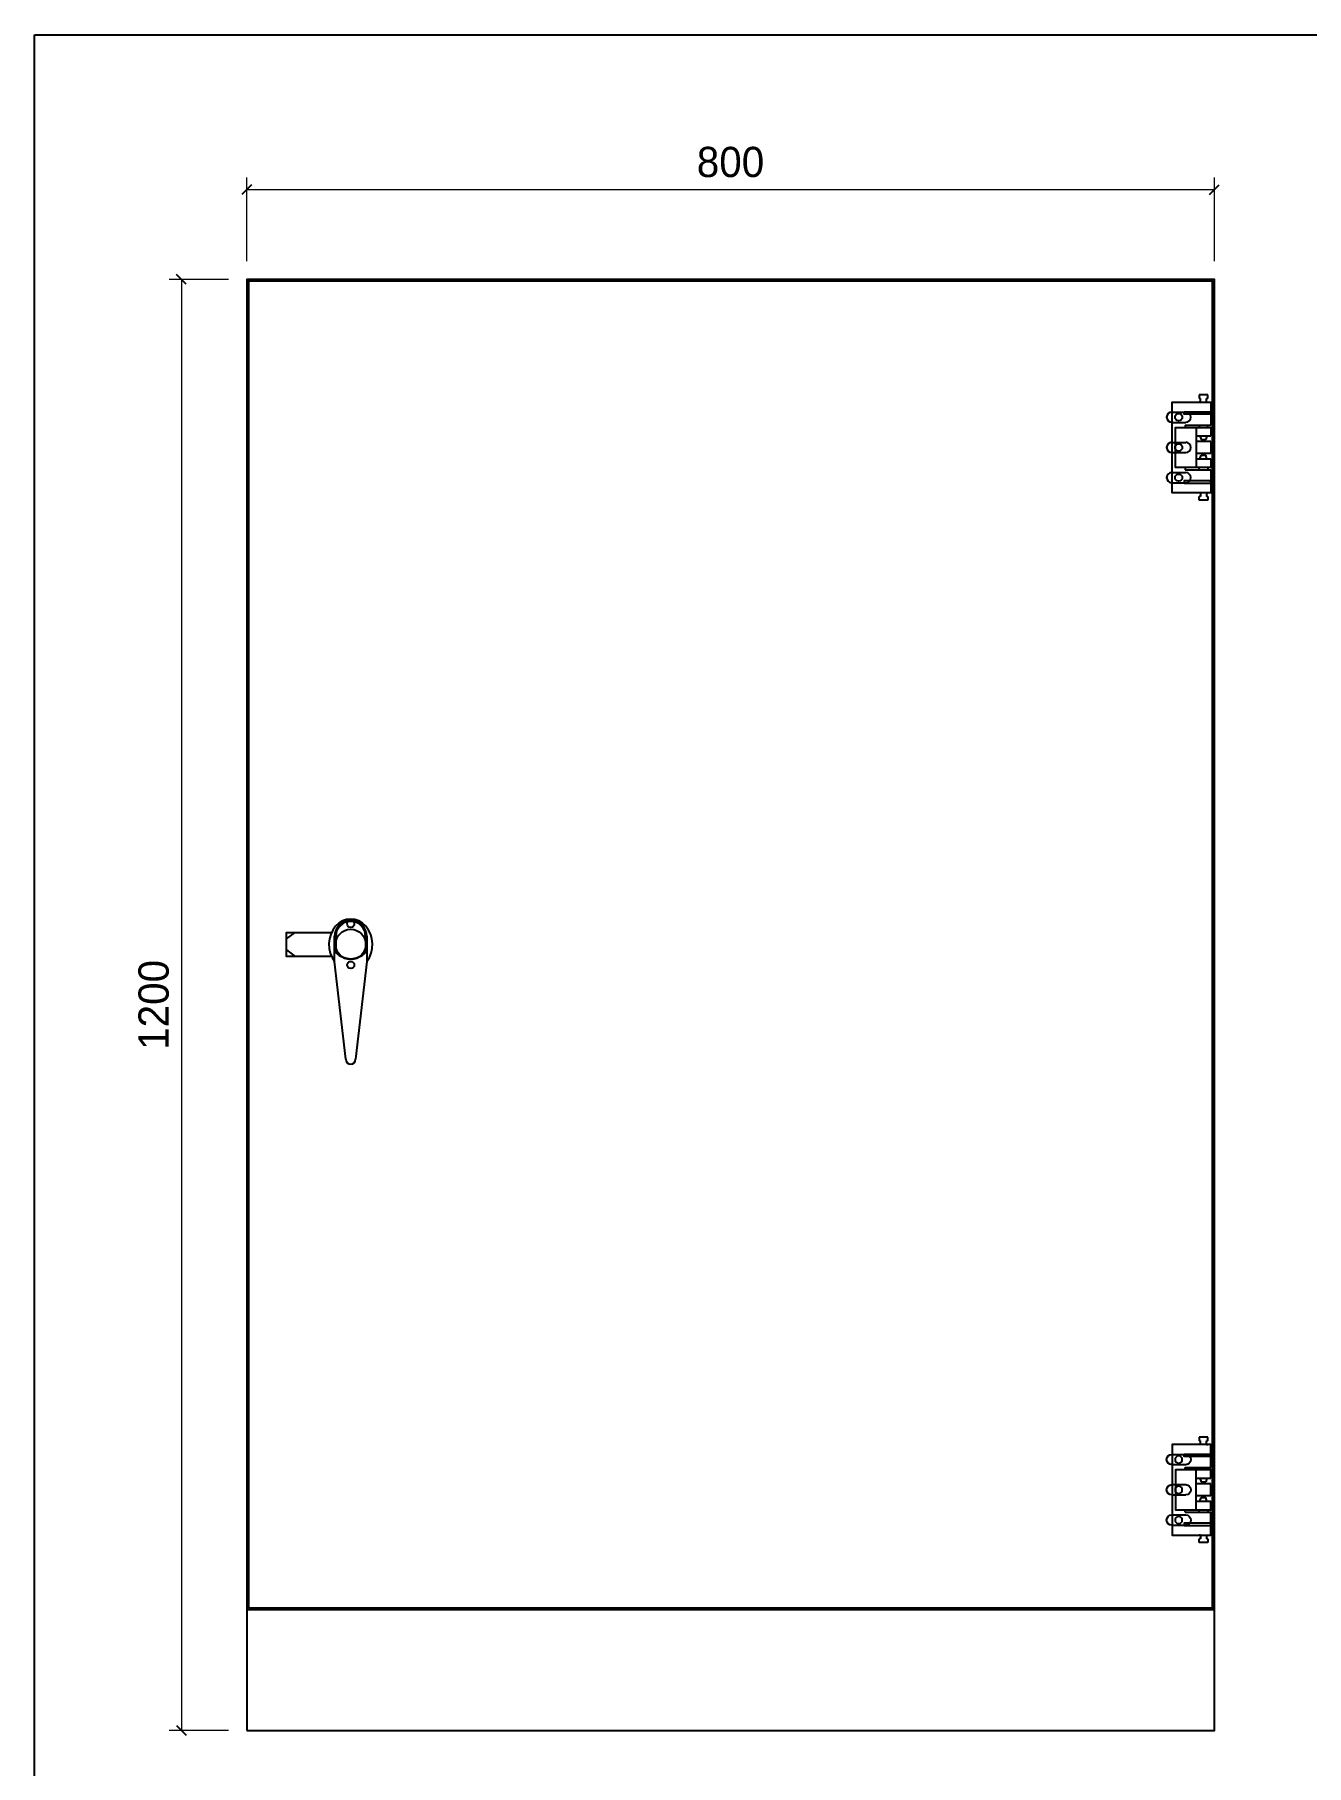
# Model space of a CAD drawing. Header units: millimetres. Extents: x 0 to 3565, y 0 to 2487.
# Drawn here: x 0 to 1051, y 1056 to 2487 of the extents above; entities that cross this region are included whole.
import ezdxf
from ezdxf.enums import TextEntityAlignment as Align

# ---------------------------------------------------------------- set-up
doc = ezdxf.new("R2010")
doc.units = ezdxf.units.MM
doc.layers.add('DIM', color=253, linetype='Continuous')
doc.styles.add('Tahoma (Input Text)', font='tahoma.ttf')
doc.dimstyles.new('Dim-25', dxfattribs={"dimtxt": 25, "dimasz": 8, "dimexe": 10, "dimexo": 15, "dimgap": 10, "dimtad": 1, "dimdec": 0, "dimtxsty": 'Standard', "dimblk": 'OBLIQUE', "dimcen": 10, "dimclrd": 5, "dimclre": 5, "dimclrt": 3, "dimazin": 3, "dimtfac": 1, "dimtdec": 0, "dimtmove": 0, "dimatfit": 3, "dimldrblk": 'OBLIQUE', "dimlwd": 9, "dimlwe": 9})

# ---------------------------------------------------------------- blocks, each defined once
blk = doc.blocks.new('*D1')
at = {"color": 0, "linetype": 'ByBlock', "lineweight": -2}
for p, q in [((179.3, 2362.8), (171.3, 2354.8)), ((971.3, 2354.8), (979.3, 2362.8))]:
    blk.add_line(p, q, dxfattribs=at)
at = {"layer": 'Defpoints', "color": 0, "transparency": 16777216}
for p in [(975.3, 2358.8), (175.3, 2284.6), (975.3, 2284.6)]:
    blk.add_point(p, dxfattribs=at)
at = {"layer": 'DIM', "color": 5, "lineweight": 9, "transparency": 16777216}
for p, q in [((175.3, 2299.6), (175.3, 2368.8)), ((975.3, 2299.6), (975.3, 2368.8)), ((175.3, 2358.8), (975.3, 2358.8))]:
    blk.add_line(p, q, dxfattribs=at)
at = {"layer": 'DIM', "color": 3, "transparency": 16777216, "insert": (575.3, 2381.5), "char_height": 25, "attachment_point": 5}
blk.add_mtext('800', dxfattribs=at)
blk = doc.blocks.new('_Oblique')
at = {"color": 0, "linetype": 'ByBlock', "lineweight": -2}
blk.add_line((-0.5, -0.5), (0.5, 0.5), dxfattribs=at)
blk = doc.blocks.new('*D2')
at = {"color": 0, "linetype": 'ByBlock', "lineweight": -2}
for p, q in [((125.3, 2280.6), (117.3, 2288.6)), ((117.3, 1088.6), (125.3, 1080.6))]:
    blk.add_line(p, q, dxfattribs=at)
at = {"layer": 'Defpoints', "color": 0, "transparency": 16777216}
for p in [(175.3, 2284.6), (121.3, 1084.6), (175.3, 1084.6)]:
    blk.add_point(p, dxfattribs=at)
at = {"layer": 'DIM', "color": 5, "lineweight": 9, "transparency": 16777216}
for p, q in [((160.3, 2284.6), (111.3, 2284.6)), ((121.3, 2284.6), (121.3, 1084.6)), ((160.3, 1084.6), (111.3, 1084.6))]:
    blk.add_line(p, q, dxfattribs=at)
at = {"layer": 'DIM', "color": 3, "transparency": 16777216, "insert": (98.5, 1684.6), "char_height": 25, "attachment_point": 5, "rotation": 90}
blk.add_mtext('1200', dxfattribs=at)
blk = doc.blocks.new('ovan8.6x18')
at = {"color": 2}
for p, q in [((3.3, 8.5), (14.8, 8.5)), ((3.3, 0), (14.8, 0))]:
    blk.add_line(p, q, dxfattribs=at)
for centre, start, end in [((3.3, 4.3), 90, 270), ((14.8, 4.3), 270, 90)]:
    blk.add_arc(centre, 4.25, start, end, dxfattribs=at)
blk = doc.blocks.new('HL011-1-6')
at = {"color": 1}
for p, q in [((29.5, 81), (22.5, 81)), ((22.5, 81), (22.5, 78)), ((23.5, 78), (22.5, 78)), ((23.5, 75), (22.5, 75)), ((23.5, 75), (23.5, 78)), ((29.5, 78), (28.5, 78)), ((28.5, 75), (28.5, 78)), ((28.5, 75), (29.5, 75)), ((29.5, 78), (29.5, 81)), ((11, 56), (11, 54)), ((11, 56), (32, 56)), ((20, 54), (20, 21)), ((20, 47), (32, 47)), ((22.5, 56), (22.5, 54)), ((23.1, 47), (24, 44)), ((24, 44), (28, 44)), ((28.9, 47), (28, 44)), ((29.5, 54), (29.5, 56)), ((32, 42.5), (20, 42.5)), ((32, 32.5), (20, 32.5)), ((23.1, 28), (24, 31)), ((24, 31), (28, 31)), ((28.9, 28), (28, 31)), ((11, 21), (11, 19)), ((11, 19), (32, 19)), ((20, 28), (32, 28)), ((22.5, 19), (22.5, 21)), ((29.5, 21), (29.5, 19)), ((23.5, 0), (22.5, 0)), ((23.5, 0), (23.5, -3)), ((28.5, 0), (28.5, -3)), ((28.5, 0), (29.5, 0)), ((22.5, -6), (22.5, -3)), ((23.5, -3), (22.5, -3)), ((29.5, -6), (22.5, -6)), ((29.5, -3), (28.5, -3)), ((29.5, -3), (29.5, -6))]:
    blk.add_line(p, q, dxfattribs=at)
for points in [[(32, 19), (32, 0), (0, 0), (0, 75), (32, 75), (32, 56)], [(32, 28), (32, 21), (3, 21), (3, 54), (32, 54), (32, 47)], [(32, 42.5), (32, 32.5)]]:
    blk.add_lwpolyline(points, dxfattribs=at)
for points in [[(10, 67), (32, 67), (32, 65), (10, 65)], [(10, 8), (32, 8), (32, 10), (10, 10)]]:
    blk.add_lwpolyline(points, close=True, dxfattribs=at)
for centre in [(5.5, 62.5), (5.5, 37.5), (5.5, 12.5)]:
    blk.add_circle(centre, 3, dxfattribs=at)
blk = doc.blocks.new('khungtenAsean')
at = {"color": 2}
blk.add_lwpolyline([(0, 2055.3), (2906.8, 2055.3), (2906.8, 0), (0, 0)], close=True, dxfattribs=at)
at = {"color": 2, "style": 'Tahoma (Input Text)'}
for tag, p in [('KHACHHANG', (246.3, 81)), ('SANPHAM', (894.1, 77.5)), ('THONGTIN', (2136.2, 77.7)), ('THONGTIN', (2136.2, 17.7))]:
    blk.add_attdef(tag, p, '', height=25, dxfattribs=at)
for tag, p in [('SOLUONG', (1816.5, 48.1)), ('KICHTHUOC', (562.3, 16.7)), ('DODAY', (997.1, 16.7)), ('DODAY', (1400.4, 16.7))]:
    blk.add_attdef(tag, text='', height=25, dxfattribs=at).set_placement(p, align=Align.RIGHT)
blk.add_attdef('SO', text='', height=25, dxfattribs=at).set_placement((2853.1, 47.2), align=Align.CENTER)
blk = doc.blocks.new('MS308-2-1')
at = {"color": 1}
for p, q in [((-53, 4.6), (-46, 10)), ((-13.3, -14.2), (-13.3, 6.7)), ((-12.3, 6.7), (-12.3, -6.9)), ((12.3, 6.7), (12.3, -6.9)), ((13.3, 6.7), (13.3, -14.2)), ((-53, -4.6), (-46, -10)), ((-4, -95), (-13.3, -14.2)), ((13.3, -14.2), (4, -95))]:
    blk.add_line(p, q, dxfattribs=at)
blk.add_lwpolyline([(-15.8, -10), (-53, -10), (-53, 10), (-15.8, 10)], dxfattribs=at)
for centre, radius, start, end in [((0, 6.7), 13.3, 0, 180), ((0, 6.7), 12.3, 0, 180), ((0, 5.9), 17.7, 226.184, 313.816), ((0, -95), 4, 180, 0)]:
    blk.add_arc(centre, radius, start, end, dxfattribs=at)
blk.add_ellipse((0, 0), major_axis=(0, 21), ratio=0.857143, start_param=3.972003, end_param=8.594367, dxfattribs=at)

msp = doc.modelspace()

# ---------------------------------------------------------------- linework, layer by layer
at = {"color": 7}
for points in [[(175.3, 1184.6), (975.3, 1184.6), (975.3, 2284.6), (175.3, 2284.6)], [(176.8, 1186.1), (973.8, 1186.1), (973.8, 2283.1), (176.8, 2283.1)], [(175.3, 1084.6), (975.3, 1084.6), (975.3, 1184.6), (175.3, 1184.6)]]:
    msp.add_lwpolyline(points, close=True, dxfattribs=at)
at = {"color": 2}
for centre, radius in [((261.3, 1734.6), 12.5), ((261.3, 1751.6), 3), ((261.3, 1717.6), 3)]:
    msp.add_circle(centre, radius, dxfattribs=at)

# ---------------------------------------------------------------- block references
at = {"color": 7, "xscale": 1.210000000006402, "yscale": 1.210000000006402, "zscale": 1.210000000006402}
msp.add_blockref('khungtenAsean', (0, 0), dxfattribs=at)
at = {"color": 7}
for name, p in [('HL011-1-6', (940.3, 2108.1)), ('MS308-2-1', (261.3, 1734.6))]:
    msp.add_blockref(name, p, dxfattribs=at)
at = {"color": 2}
for p in [(936.8, 2166.3), (936.8, 2141.3), (936.8, 2116.3)]:
    msp.add_blockref('ovan8.6x18', p, dxfattribs=at)
at = {"color": 7, "xscale": -1, "rotation": 180}
msp.add_blockref('HL011-1-6', (940.3, 1321.1), dxfattribs=at)
at = {"color": 2, "xscale": -1, "rotation": 180}
for p in [(936.8, 1312.9), (936.8, 1287.9), (936.8, 1262.9)]:
    msp.add_blockref('ovan8.6x18', p, dxfattribs=at)

# ---------------------------------------------------------------- dimensions: what is measured, and where the dimension line sits
at = {"layer": 'DIM', "color": 7}
dim = msp.add_linear_dim(base=(975.3, 2358.8), p1=(175.3, 2284.6), p2=(975.3, 2284.6), dimstyle='Dim-25', dxfattribs=at)
dim.commit()
dim.dimension.update_dxf_attribs({"geometry": '*D1', "text_midpoint": (575.3, 2381.5)})
dim = msp.add_linear_dim(base=(121.3, 1084.6), p1=(175.3, 2284.6), p2=(175.3, 1084.6), angle=90, dimstyle='Dim-25', dxfattribs=at)
dim.commit()
dim.dimension.update_dxf_attribs({"geometry": '*D2', "text_midpoint": (98.5, 1684.6)})

doc.saveas('drawing.dxf')
